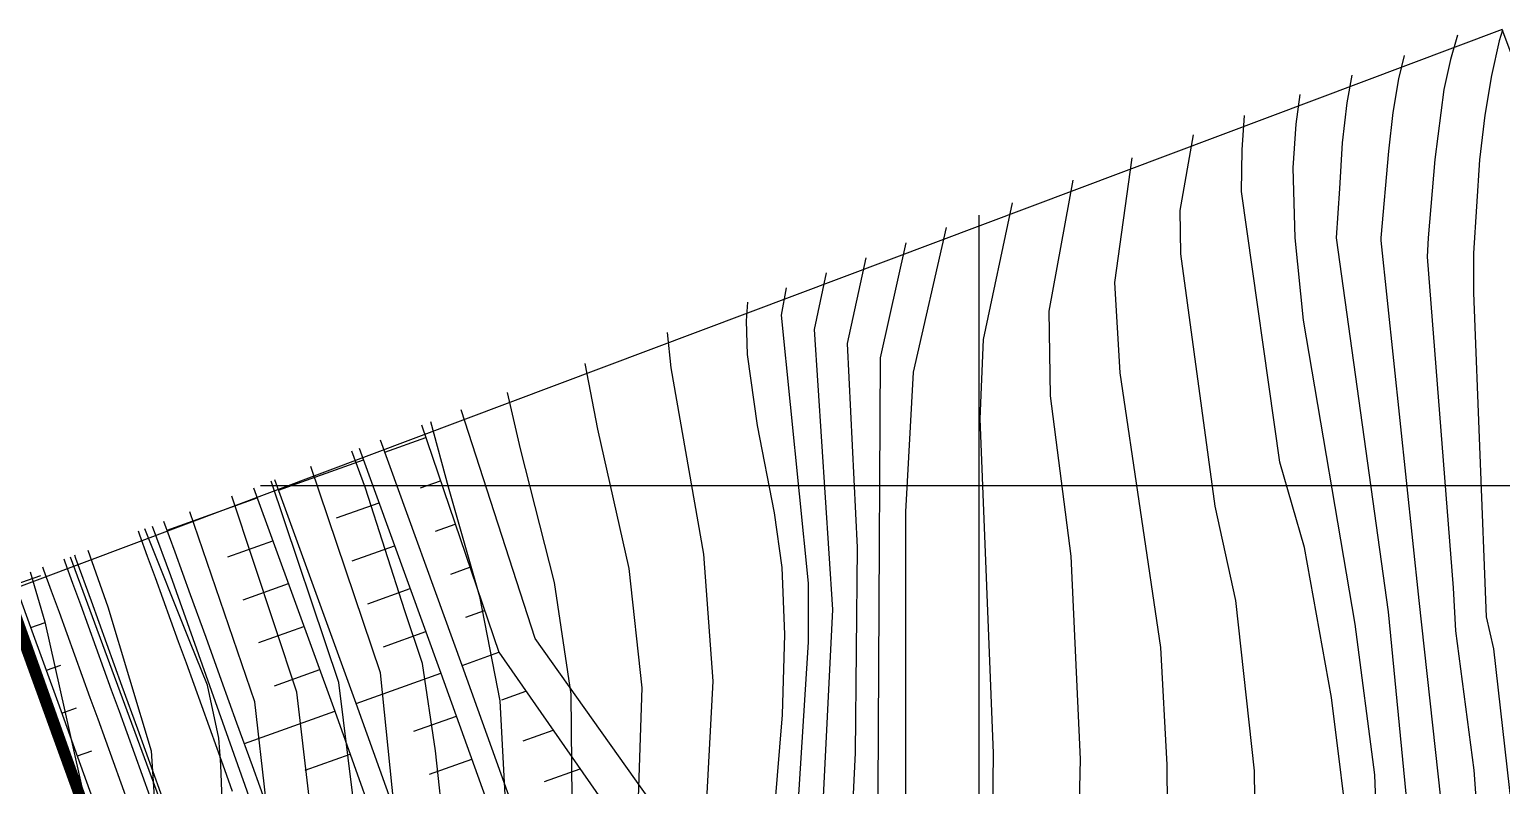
# Model space of a CAD drawing. Extents: x 217521 to 218543, y 254603 to 255798.
# Drawn here: x 217838.8 to 217903.7, y 255532.7 to 255566.1 of the extents above; entities that cross this region are included whole.
import ezdxf

# ---------------------------------------------------------------- set-up
doc = ezdxf.new("R2010")
doc.units = 0
doc.header["$LTSCALE"] = 12
doc.header["$MEASUREMENT"] = 0
doc.linetypes.add('CONTIN', pattern=[1000.001, 1000, -0.001])
for name, color, linetype in [('CA-ALGN-CNTR-부체11', 2, 'CONTINUOUS'), ('CA-BORD-ROAD', 7, 'CONTINUOUS'), ('CAA001', 252, 'CONTINUOUS'), ('CAA002', 251, 'CONTINUOUS'), ('CD-SDLB-TYP1', 3, 'H-DICHB01'), ('CD-SDLL-TYP4', 4, 'H-DICHL04'), ('CD-SDLU-TYP5', 4, 'H-DICHU05'), ('CE-SLOP-BORD', 4, 'CONTINUOUS'), ('CE-SLOP-CUTT', 2, 'CONTINUOUS'), ('CE-SLOP-FILL', 1, 'CONTINUOUS'), ('CM-SFTY-GRAL', 3, 'E-FACLN05'), ('CV-GRID-BORD', 4, 'CONTINUOUS'), ('CV-GRID-LINE', 1, 'CONTINUOUS'), ('ZD002', 29, 'CONTINUOUS')]:
    doc.layers.add(name, color=color, linetype=linetype)
doc.styles.get("Standard").update_dxf_attribs({"font": 'txt.shx', "bigfont": 'WHGTXT.SHX'})
doc.linetypes.add('E-FACLN05', pattern='A,1,[23,kscals.shx,S=0.075,R=0,X=0,Y=0],1', length=2)
doc.linetypes.add('H-DICHB01', pattern='A,1e-05,[43,kscals.shx,S=0.1,R=0,X=0,Y=0],-0.666667,["B1",STANDARD,S=0.2,R=0,X=0,Y=-0.1],-0.383333', length=1.05001)
doc.linetypes.add('H-DICHL04', pattern='A,0.9,[32,kscals.shx,S=0.1,R=0,X=0,Y=0],-0.333333,["L4",STANDARD,S=0.2,R=0,X=0,Y=-0.1],-0.416667', length=1.65)
doc.linetypes.add('H-DICHL04R', pattern='A,0.9,[32,kscals.shx,S=0.1,R=0,X=0,Y=0],-0.666667,["L4",STANDARD,S=0.2,R=180,X=0,Y=0.1],-0.083333', length=1.65)
doc.linetypes.add('H-DICHU05', pattern='A,0.9,[32,kscals.shx,S=0.1,R=0,X=0,Y=0],-0.333333,["U5",STANDARD,S=0.2,R=0,X=0,Y=-0.1],-0.416667', length=1.65)
doc.linetypes.add('H-DICHU05R', pattern='A,0.9,[32,kscals.shx,S=0.1,R=0,X=0,Y=0],-0.666667,["U5",STANDARD,S=0.2,R=180,X=0,Y=0.1],-0.083333', length=1.65)

msp = doc.modelspace()

# ---------------------------------------------------------------- linework, layer by layer
at = {"layer": 'CA-ALGN-CNTR-부체11', "elevation": -159}
msp.add_lwpolyline([(217844.956, 255531.457), (217844.277, 255533.339), (217843.598, 255535.22), (217842.917, 255537.1), (217842.236, 255538.981), (217841.554, 255540.861), (217840.872, 255542.741), (217840.821, 255542.882)], dxfattribs=at)
at = {"layer": 'CA-BORD-ROAD', "linetype": 'CONTIN', "elevation": -159}
for points in [[(217847.778, 255532.475), (217847.439, 255533.416), (217847.099, 255534.357), (217846.759, 255535.298), (217846.419, 255536.239), (217846.079, 255537.18), (217845.738, 255538.121), (217845.398, 255539.062), (217845.057, 255540.003), (217844.716, 255540.944), (217844.374, 255541.884), (217844.033, 255542.825), (217843.691, 255543.765), (217843.629, 255543.938)], [(217844.147, 255532.228), (217843.807, 255533.169), (217843.467, 255534.109), (217843.128, 255535.05), (217842.788, 255535.99), (217842.447, 255536.93), (217842.107, 255537.87), (217841.766, 255538.81), (217841.425, 255539.75), (217841.084, 255540.69), (217840.743, 255541.63), (217840.402, 255542.57), (217840.353, 255542.706)]]:
    msp.add_lwpolyline(points, dxfattribs=at)
at = {"layer": 'CA-BORD-ROAD', "const_width": 0.5, "elevation": -159}
msp.add_lwpolyline([(217884.992, 255405.015), (217882.475, 255412.629), (217880.578, 255418.337), (217879.31, 255422.141), (217878.356, 255424.993), (217874.205, 255437.346), (217867.752, 255456.327), (217861.22, 255475.282), (217854.61, 255494.21), (217847.92, 255513.11), (217844.546, 255522.549), (217842.852, 255527.266), (217842.682, 255527.738), (217841.152, 255531.982), (217839.619, 255536.224), (217838.423, 255539.522), (217837.636, 255541.684)], dxfattribs=at)
at = {"layer": 'CAA001'}
for points, elevation in [([(217903.714, 255566.014), (217903.571, 255565.55), (217903.226, 255564.025), (217902.936, 255562.277), (217902.704, 255560.305), (217902.435, 255556.197), (217902.442, 255554.44), (217902.993, 255540.17), (217903.326, 255538.757), (217904.504, 255528.216), (217905.307, 255521.532), (217906.377, 255517.79), (217907.179, 255515.919), (217907.982, 255515.117), (217909.854, 255514.582), (217912.261, 255514.047), (217916.274, 255512.978), (217921.891, 255510.037), (217925.581, 255507.867)], -9), ([(217934.641, 255483.776), (217932.942, 255485.301), (217930.9, 255487.631), (217923.112, 255495.739), (217916.132, 255499.925), (217911.051, 255501.474), (217903.21, 255502.525), (217897.577, 255503.89), (217895.017, 255505.937), (217893.481, 255507.472), (217893.481, 255508.325), (217893.311, 255508.495), (217893.311, 255509.007), (217893.311, 255510.031), (217893.481, 255512.078), (217895.017, 255517.536), (217897.049, 255529.645), (217896.179, 255536.603), (217894.997, 255543.217), (217893.907, 255546.98), (217892.223, 255558.909), (217892.246, 255560.748), (217892.35, 255562.259)], -14), ([(217904.313, 255486.146), (217899.758, 255487.319), (217895.859, 255488.442), (217892.616, 255489.515), (217890.029, 255490.538), (217887.923, 255491.524), (217886.12, 255492.488), (217884.622, 255493.43), (217883.428, 255494.349), (217881.464, 255496.262), (217879.741, 255498.37), (217878.992, 255499.489), (217878.346, 255500.643), (217877.804, 255501.832), (217877.365, 255503.056), (217877.036, 255504.434), (217876.823, 255506.088), (217876.725, 255508.018), (217876.743, 255510.223), (217877.439, 255524.036), (217877.439, 255544.791), (217877.764, 255550.953), (217879.219, 255557.322)], -19), ([(217871.664, 255531.751), (217871.998, 255535.849), (217872.106, 255539.38), (217871.988, 255542.345), (217871.645, 255544.743), (217870.892, 255548.602), (217870.459, 255551.719), (217870.413, 255553.215), (217870.477, 255554.034)], -24), ([(217908.27, 255468.721), (217901.091, 255470.581), (217891.254, 255472.176), (217886.964, 255472.825), (217879.295, 255473.457), (217874.416, 255473.881), (217871.446, 255474.941), (217869.749, 255476.001), (217868.265, 255477.485), (217866.78, 255479.181), (217865.083, 255482.149), (217860.045, 255496.618), (217857.923, 255503.402), (217857.075, 255508.914), (217857.764, 255521.475), (217857.847, 255524.206), (217857.103, 255530.584), (217856.717, 255534.253), (217856.137, 255538.115), (217855.364, 255540.433), (217853.625, 255545.84), (217853.028, 255547.472)], -29), ([(217877.162, 255467.392), (217867.058, 255470.315), (217863.602, 255472.441), (217862.272, 255473.77), (217859.347, 255479.35), (217855.14, 255488.775), (217854.562, 255489.841), (217853.274, 255492.586), (217851.957, 255495.754), (217850.742, 255498.969), (217849.758, 255501.859), (217849.007, 255504.422), (217848.488, 255506.66), (217848.129, 255508.887), (217847.858, 255511.417), (217847.676, 255514.25), (217847.582, 255517.387), (217847.376, 255530.524), (217847.262, 255533.649), (217847.165, 255534.825), (217846.667, 255537.149), (217845.894, 255539.08), (217843.908, 255544.043)], -34)]:
    msp.add_lwpolyline(points, dxfattribs=dict(at, elevation=elevation))
at = {"layer": 'CAA002'}
for points, elevation in [([(217901.741, 255565.791), (217901.429, 255564.722), (217901.137, 255563.401), (217900.739, 255560.317), (217900.439, 255556.862), (217900.396, 255556.037), (217901.542, 255541.439), (217901.645, 255539.553), (217902.455, 255533.414), (217903.326, 255521.33), (217904.44, 255514.315), (217906.464, 255512.735), (217916.033, 255510.404), (217923.271, 255506.519), (217926.981, 255504.032), (217927.052, 255503.954)], -10), ([(217899.387, 255564.906), (217899.136, 255563.875), (217898.884, 255562.39), (217898.698, 255560.685), (217898.358, 255556.862), (217898.352, 255556.755), (217900.036, 255540.885), (217901.349, 255528.819), (217901.313, 255520.76), (217901.676, 255517.696), (217901.347, 255515.535), (217901.7, 255512.711), (217903.913, 255510.72), (217906.635, 255509.92), (217914.267, 255508.525), (217917.156, 255507.322), (217922.126, 255504.487), (217926.014, 255501.959), (217929.016, 255498.731)], -11), ([(217897.079, 255564.038), (217896.856, 255562.821), (217896.656, 255561.054), (217896.537, 255559.048), (217896.388, 255556.862), (217898.683, 255540.386), (217899.795, 255528.88), (217899.392, 255517.415), (217898.782, 255514.525), (217898.96, 255511.107), (217900.811, 255509.155), (217901.929, 255508.472), (217905.493, 255507.455), (217914.267, 255506.031), (217920.981, 255502.455), (217925.046, 255499.885), (217930.943, 255493.608)], -12), ([(217894.795, 255563.179), (217894.618, 255561.875), (217894.475, 255559.956), (217894.562, 255556.862), (217894.94, 255553.244), (217897.214, 255539.845), (217898.074, 255533.196), (217898.241, 255528.94), (217897.182, 255517.961), (217896.072, 255512.214), (217896.221, 255509.502), (217896.835, 255508.547), (217899.945, 255506.224), (217904.351, 255504.99), (217914.267, 255503.537), (217915.23, 255503.136), (217924.079, 255497.812), (217930.101, 255491.469), (217933.209, 255487.584)], -13), ([(217890.086, 255561.408), (217889.503, 255558.07), (217889.534, 255556.159), (217891.05, 255545.037), (217891.959, 255540.886), (217892.779, 255533.382), (217892.837, 255528.527), (217892.315, 255523.68), (217890.065, 255510.888), (217890.003, 255508.207), (217890.4, 255506.225), (217892.819, 255503.527), (217896.327, 255501.117), (217902.975, 255499.367), (217910.709, 255498.084), (217912.981, 255497.441), (217917.177, 255495.581), (217921.529, 255493.216), (217924.653, 255490.287), (217933.343, 255482.435), (217935.493, 255480.768), (217935.976, 255480.212), (217935.983, 255480.207)], -15), ([(217937.053, 255477.36), (217936.042, 255478.163), (217934.712, 255479.402), (217923.391, 255487.869), (217919.946, 255490.693), (217911.971, 255494.316), (217902.74, 255496.208), (217895.076, 255498.345), (217890.62, 255501.118), (217888.33, 255503.41), (217887.319, 255504.978), (217886.696, 255507.919), (217886.735, 255510.722), (217888.596, 255523.769), (217888.988, 255528.053), (217888.944, 255533.64), (217888.66, 255538.815), (217886.88, 255550.916), (217886.635, 255554.9), (217887.403, 255560.399)], -16), ([(217884.785, 255559.415), (217883.736, 255553.641), (217883.787, 255549.901), (217884.699, 255542.839), (217885.109, 255533.898), (217884.877, 255523.858), (217883.37, 255509.941), (217883.452, 255507.017), (217884.238, 255503.732), (217885.754, 255501.378), (217888.422, 255498.708), (217893.825, 255495.572), (217902.505, 255493.05), (217910.961, 255491.192), (217918.363, 255488.17), (217922.183, 255485.556), (217924.291, 255484.234), (217927.332, 255482.756), (217933.908, 255477.997), (217933.919, 255477.853), (217935.92, 255476.32), (217937.868, 255474.716), (217938.137, 255474.478)], -17), ([(217882.112, 255558.409), (217880.837, 255552.383), (217880.694, 255548.887), (217881.274, 255534.156), (217881.158, 255523.947), (217880.049, 255509.047), (217880.457, 255504.49), (217881.156, 255502.485), (217882.19, 255500.638), (217884.806, 255497.586), (217887.3, 255495.555), (217890.44, 255493.807), (217894.906, 255491.961), (217912.641, 255487.149), (217919.02, 255484.632), (217921.085, 255483.452), (217928.434, 255479.833), (217933.12, 255476.618), (217934.693, 255475.332), (217936.476, 255473.92), (217938.187, 255472.455), (217939.281, 255471.437)], -18), ([(217877.437, 255556.651), (217876.307, 255551.58), (217876.152, 255524.315), (217875.424, 255510.878), (217875.703, 255505.278), (217876.438, 255502.04), (217878.174, 255498.35), (217882.319, 255493.099), (217886.939, 255489.899), (217893.527, 255487.141), (217915.371, 255480.913)], -20), ([(217875.672, 255555.988), (217874.851, 255552.206), (217875.282, 255543.22), (217875.196, 255534.168), (217874.106, 255511.534), (217874.478, 255505.294), (217875.29, 255501.636), (217876.982, 255497.771), (217881.21, 255491.849), (217883.12, 255490.139), (217885.954, 255488.273), (217892.817, 255485.304), (217914.404, 255479.088)], -21), ([(217873.921, 255555.329), (217873.394, 255552.832), (217874.207, 255540.485), (217872.788, 255512.189), (217873.252, 255505.31), (217874.143, 255501.233), (217875.79, 255497.192), (217880.101, 255490.599), (217881.994, 255488.729), (217884.97, 255486.647), (217887.613, 255485.217), (217892.106, 255483.466), (217913.437, 255477.263)], -22), ([(217872.158, 255554.666), (217871.938, 255553.458), (217873.125, 255541.648), (217873.129, 255539.05), (217871.469, 255512.844), (217871.835, 255506.738), (217872.996, 255500.829), (217874.096, 255497.695), (217875.618, 255494.597), (217878.992, 255489.349), (217880.869, 255487.319), (217883.986, 255485.022), (217886.808, 255483.444), (217891.396, 255481.628), (217912.471, 255475.438)], -23), ([(217866.912, 255552.693), (217867.074, 255551.142), (217868.526, 255542.922), (217868.927, 255537.328), (217867.639, 255513.137), (217867.617, 255510.461), (217868.224, 255504.955), (217869.488, 255499.664), (217872.011, 255493.01), (217873.389, 255489.904), (217876.305, 255485.491), (217878.415, 255483.379), (217879.905, 255482.343), (217883.422, 255480.7), (217887.213, 255479.346), (217893.927, 255477.276), (217905.143, 255474.334)], -25), ([(217863.291, 255551.332), (217863.855, 255548.433), (217865.235, 255542.3), (217865.802, 255537.042), (217864.999, 255512.823), (217864.982, 255510.074), (217865.649, 255504.567), (217867.556, 255497.562), (217871.312, 255487.965), (217874.109, 255483.702), (217876.461, 255481.402), (217878.161, 255480.36), (217886.225, 255477.935), (217889.246, 255477.355), (217893.259, 255476.001), (217905.027, 255473.163)], -26), ([(217859.874, 255550.046), (217860.445, 255547.569), (217861.945, 255541.677), (217862.677, 255536.756), (217862.821, 255521.351), (217862.419, 255512.516), (217862.346, 255509.688), (217863.074, 255504.179), (217865.052, 255497.248), (217869.236, 255486.027), (217871.913, 255481.912), (217874.506, 255479.425), (217876.418, 255478.377), (217885.166, 255476.422), (217889.915, 255475.629), (217892.59, 255474.726), (217904.912, 255471.993)], -27), ([(217856.5, 255548.778), (217857.266, 255545.9), (217858.655, 255541.055), (217859.552, 255536.47), (217860.313, 255522.096), (217859.825, 255512.207), (217859.71, 255509.301), (217860.499, 255503.79), (217862.548, 255496.933), (217867.159, 255484.088), (217869.718, 255480.123), (217872.552, 255477.448), (217874.675, 255476.394), (217878.085, 255475.614), (217884.025, 255474.794), (217890.584, 255473.902), (217904.796, 255470.822)], -28), ([(217908.376, 255466.808), (217900.559, 255469.332), (217882.549, 255471.959), (217876.917, 255472.414), (217872.767, 255473.3), (217869.89, 255474.44), (217866.605, 255477.288), (217864.907, 255479.844), (217863.569, 255482.836), (217858.559, 255496.129), (217856.215, 255503.35), (217855.749, 255506.035), (217855.213, 255509.698), (217855.226, 255528.462), (217854.293, 255537.69), (217851.22, 255546.792)], -30), ([(217904.88, 255466.442), (217898.718, 255468.508), (217881.635, 255470.797), (217876.978, 255471.158), (217872.603, 255472.188), (217869.182, 255473.409), (217865.688, 255476.242), (217863.883, 255479.023), (217862.474, 255482.084), (217857.073, 255495.639), (217854.507, 255503.298), (217853.998, 255505.911), (217853.352, 255510.482), (217853.314, 255528.398), (217853.074, 255532.286), (217852.449, 255537.264), (217849.479, 255546.138)], -31), ([(217906.849, 255462.5), (217903.418, 255465.253), (217898.147, 255467.372), (217896.013, 255467.871), (217880.717, 255469.63), (217877.039, 255469.903), (217872.439, 255471.077), (217868.474, 255472.378), (217864.771, 255475.196), (217862.858, 255478.202), (217861.378, 255481.333), (217855.587, 255495.149), (217852.799, 255503.245), (217852.248, 255505.788), (217851.49, 255511.266), (217851.326, 255528.332), (217851.155, 255532.219), (217850.604, 255536.838), (217847.736, 255545.482)], -32), ([(217906.664, 255459.068), (217901.955, 255464.064), (217897.575, 255466.236), (217895.96, 255466.701), (217879.796, 255468.457), (217877.101, 255468.648), (217872.274, 255469.965), (217867.766, 255471.347), (217863.854, 255474.151), (217861.834, 255477.381), (217854.101, 255494.66), (217851.785, 255501.012), (217850.498, 255505.665), (217849.628, 255512.05), (217849.352, 255528.266), (217849.237, 255532.153), (217848.76, 255536.413), (217845.896, 255544.79)], -33), ([(217841.402, 255543.1), (217842.279, 255540.605), (217844.193, 255534.266), (217845.599, 255512.51), (217845.87, 255510.347), (217846.63, 255507.39), (217846.857, 255506.2), (217847.533, 255503.546), (217848.376, 255500.761), (217848.84, 255498.927), (217851.024, 255493.198), (217852.435, 255489.934), (217859.874, 255473.069), (217863.771, 255469.721), (217867.038, 255467.63), (217876.483, 255465.06), (217894.701, 255462.688), (217898.909, 255460.455), (217902.395, 255457.057), (217904.329, 255453.915)], -35), ([(217838.851, 255542.141), (217839.507, 255539.951), (217841.67, 255530.237), (217843.86, 255510.082), (217844.808, 255506.197), (217844.905, 255505.761), (217845.691, 255502.92), (217846.631, 255499.97), (217847.153, 255498.12), (217850.797, 255489.207), (217851.311, 255488.079), (217857.475, 255472.369), (217862.212, 255468.063), (217867.018, 255464.944), (217871.725, 255463.529), (217880.529, 255461.656), (217893.495, 255459.844), (217897.724, 255457.802), (217901.039, 255454.959), (217901.159, 255454.765), (217904.873, 255449.685)], -36)]:
    msp.add_lwpolyline(points, dxfattribs=dict(at, elevation=elevation))
at = {"layer": 'CD-SDLB-TYP1', "elevation": -159, "flags": 128}
msp.add_lwpolyline([(217888.277, 255506.703), (217887.735, 255508.999), (217882.539, 255515.084), (217874.846, 255521.324), (217872.836, 255522.691), (217861.101, 255539.207), (217857.848, 255549.285)], dxfattribs=at)
at = {"layer": 'CD-SDLL-TYP4', "linetype": 'H-DICHL04R', "elevation": -159, "flags": 128}
msp.add_lwpolyline([(217840.621, 255542.807), (217848.67, 255520.987), (217853.48, 255507.377), (217868.025, 255465.855), (217872.56, 255452.779), (217877.687, 255445.218)], dxfattribs=at)
at = {"layer": 'CD-SDLU-TYP5', "linetype": 'H-DICHU05R', "elevation": -159, "flags": 128}
msp.add_lwpolyline([(217844.237, 255544.166), (217845.038, 255541.981), (217854.629, 255514.93), (217864.257, 255487.782), (217874.414, 255458.544), (217875.676, 255455.479), (217877.261, 255452.829)], dxfattribs=at)
at = {"layer": 'CE-SLOP-BORD', "linetype": 'ByBlock'}
for p, q in [((217856.097, 255548.627, -159), (217859.503, 255538.606, -159)), ((217853.354, 255547.595, -159), (217856.953, 255537.689, -159)), ((217857.894, 255538.027, -159), (217854.29, 255547.947, -159)), ((217853.216, 255536.349, -159), (217849.638, 255546.197, -159)), ((217848.702, 255545.845, -159), (217852.275, 255536.011, -159)), ((217859.503, 255538.606, -159), (217871.432, 255521.487, -159)), ((217856.953, 255537.689, -159), (217863.746, 255518.749, -159)), ((217864.688, 255519.084, -159), (217857.894, 255538.027, -159)), ((217860.006, 255517.416, -159), (217853.216, 255536.349, -159)), ((217852.275, 255536.011, -159), (217859.064, 255517.081, -159))]:
    msp.add_line(p, q, dxfattribs=at)
at = {"layer": 'CE-SLOP-BORD', "linetype": 'CONTIN', "elevation": -159}
for points in [[(217849.327, 255531.716), (217848.648, 255533.599), (217847.969, 255535.482), (217847.288, 255537.365), (217846.607, 255539.247), (217845.925, 255541.129), (217845.242, 255543.011), (217844.752, 255544.36)], [(217849.327, 255531.716), (217848.648, 255533.599), (217847.969, 255535.482), (217847.288, 255537.365), (217846.607, 255539.247), (217845.925, 255541.129), (217845.242, 255543.011), (217844.752, 255544.36)], [(217843.206, 255531.889), (217842.866, 255532.829), (217842.527, 255533.769), (217842.187, 255534.71), (217841.847, 255535.65), (217841.507, 255536.59), (217841.167, 255537.53), (217840.826, 255538.47), (217840.485, 255539.409), (217840.144, 255540.349), (217839.803, 255541.289), (217839.462, 255542.228), (217839.416, 255542.354)], [(217868.225, 255456.489), (217861.693, 255475.446), (217855.082, 255494.376), (217848.392, 255513.277), (217845.017, 255522.718), (217843.322, 255527.435), (217843.153, 255527.907), (217841.623, 255532.151), (217840.089, 255536.394), (217838.893, 255539.693), (217838.104, 255541.86)]]:
    msp.add_lwpolyline(points, dxfattribs=at)
at = {"layer": 'CE-SLOP-CUTT', "linetype": 'CONTIN'}
for p, q in [((217854.48, 255547.424, -159), (217856.286, 255548.071, -159)), ((217849.802, 255545.746, -159), (217853.539, 255547.086, -159)), ((217856.052, 255545.846, -159), (217856.935, 255546.162, -159)), ((217844.889, 255543.984, -159), (217848.861, 255545.408, -159)), ((217852.358, 255544.524, -159), (217854.227, 255545.193, -159)), ((217856.719, 255543.947, -159), (217857.583, 255544.255, -159)), ((217847.561, 255542.807, -159), (217849.547, 255543.518, -159)), ((217853.045, 255542.633, -159), (217854.914, 255543.301, -159)), ((217857.387, 255542.049, -159), (217858.231, 255542.35, -159)), ((217848.246, 255540.918, -159), (217850.234, 255541.629, -159)), ((217853.731, 255540.744, -159), (217855.601, 255541.411, -159)), ((217858.054, 255540.152, -159), (217858.877, 255540.448, -159)), ((217848.931, 255539.03, -159), (217850.92, 255539.74, -159)), ((217854.42, 255538.848, -159), (217856.288, 255539.518, -159)), ((217857.894, 255538.027, -159), (217859.504, 255538.604, -159)), ((217849.622, 255537.125, -159), (217851.611, 255537.839, -159)), ((217853.216, 255536.349, -159), (217856.953, 255537.689, -159)), ((217859.637, 255536.51, -159), (217860.699, 255536.89, -159)), ((217848.293, 255534.583, -159), (217852.275, 255536.011, -159)), ((217855.764, 255535.124, -159), (217857.633, 255535.793, -159)), ((217860.573, 255534.706, -159), (217861.892, 255535.178, -159)), ((217850.965, 255533.406, -159), (217852.954, 255534.118, -159)), ((217856.444, 255533.23, -159), (217858.313, 255533.898, -159)), ((217861.509, 255532.904, -159), (217863.085, 255533.466, -159))]:
    msp.add_line(p, q, dxfattribs=at)
at = {"layer": 'CE-SLOP-FILL', "linetype": 'CONTIN'}
for p, q in [((217838.204, 255541.586, -159), (217839.324, 255541.987, -159)), ((217838.893, 255539.693, -159), (217839.525, 255539.922, -159)), ((217839.576, 255537.808, -159), (217840.209, 255538.037, -159)), ((217840.259, 255535.923, -159), (217840.892, 255536.152, -159)), ((217840.941, 255534.037, -159), (217841.574, 255534.266, -159))]:
    msp.add_line(p, q, dxfattribs=at)
at = {"layer": 'CM-SFTY-GRAL'}
msp.add_lwpolyline([(217837.89, 255541.78), (217874.584, 255438.79), (217884.844, 255408.103), (217891.209, 255388.609)], dxfattribs=at)
at = {"layer": 'CV-GRID-BORD'}
msp.add_lwpolyline([(217988.43, 255340.741), (217903.7, 255566.051), (217737.231, 255503.449), (217821.96, 255278.139)], close=True, dxfattribs=at)
at = {"layer": 'CV-GRID-LINE', "elevation": -159}
for points in [[(217880.648, 255557.859), (217880.648, 255300.158)], [(217849.003, 255545.958), (217911.256, 255545.958)]]:
    msp.add_lwpolyline(points, dxfattribs=at)
at = {"layer": 'ZD002', "elevation": -159}
for points in [[(217880.648, 255557.859), (217880.648, 255300.158)], [(217849.003, 255545.958), (217911.256, 255545.958)]]:
    msp.add_lwpolyline(points, dxfattribs=at)

doc.saveas('drawing.dxf')
